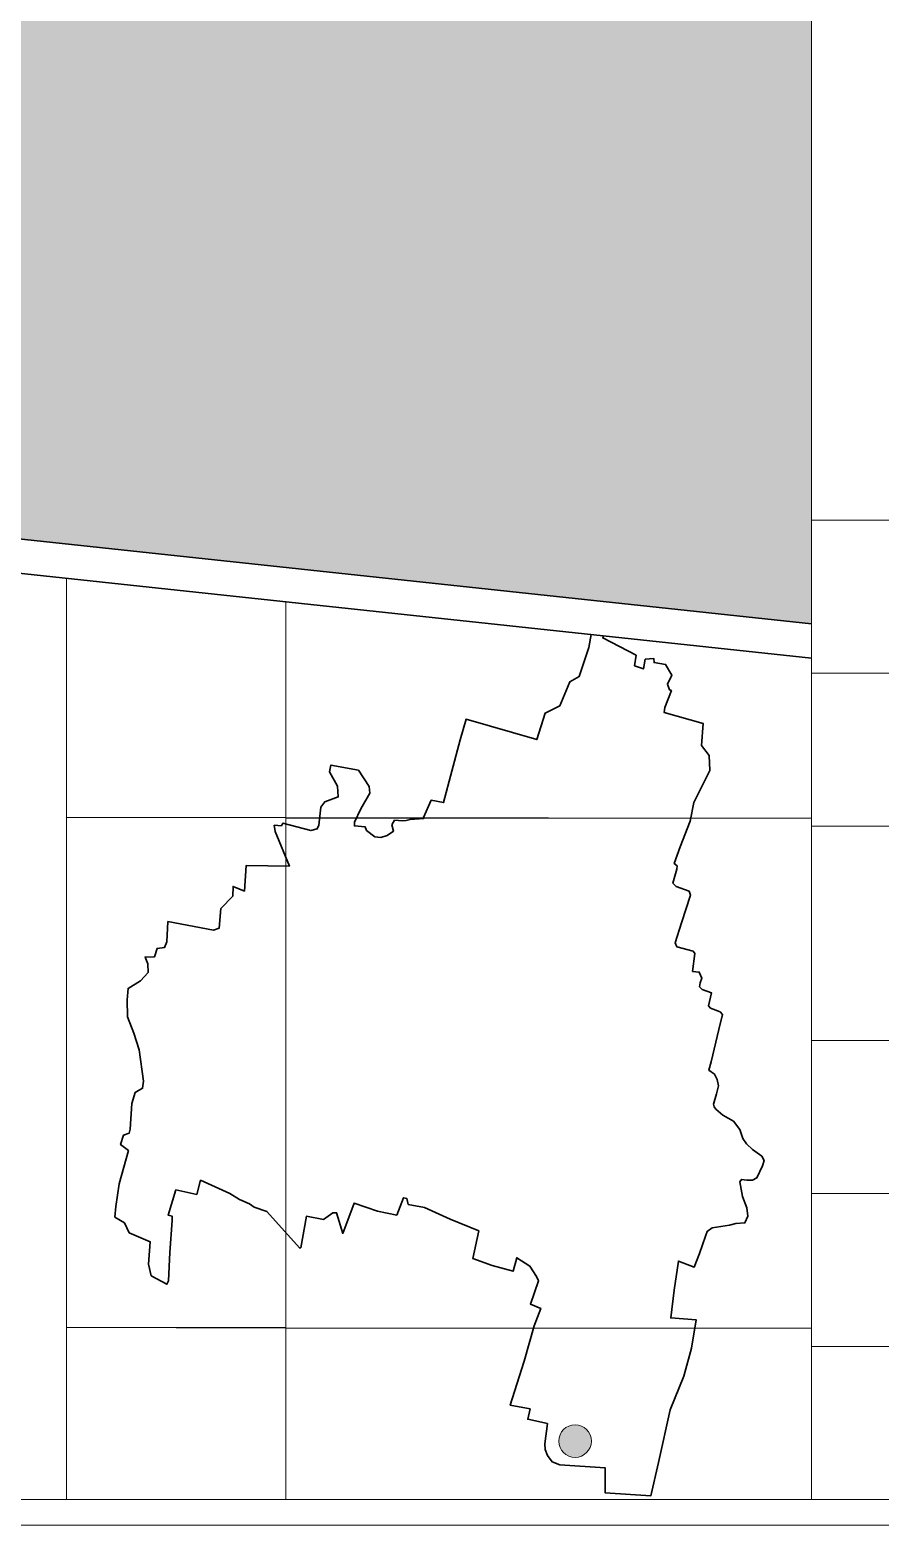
# Model space of a CAD drawing. Extents: x 1590275 to 3180776, y 5018154 to 10036737.
# Drawn here: x 1591365.6 to 1591415.6, y 5018174.6 to 5018262.5 of the extents above; entities that cross this region are included whole.
import ezdxf

# ---------------------------------------------------------------- set-up
doc = ezdxf.new("R2010")
doc.units = 0
doc.header["$LTSCALE"] = 5
doc.header["$MEASUREMENT"] = 0
doc.header["$XCLIPFRAME"] = 2
for name, color, linetype, lineweight in [('Cartiglio', 7, 'Continuous', 15), ('Confine', 1, 'Continuous', 30), ('Siepe', 104, 'Continuous', 15), ('Verde', 3, 'Continuous', 15)]:
    doc.layers.add(name, color=color, linetype=linetype, lineweight=lineweight)
picture_1 = doc.add_image_def('image1.png', size_in_pixel=(2520, 1575))
picture_2 = doc.add_image_def('image2.png', size_in_pixel=(2520, 1575))
picture_3 = doc.add_image_def('image3.png', size_in_pixel=(2520, 1575))
picture_4 = doc.add_image_def('image4.png', size_in_pixel=(2520, 1575))
picture_5 = doc.add_image_def('image5.png', size_in_pixel=(2520, 1575))
picture_6 = doc.add_image_def('image6.png', size_in_pixel=(2520, 1575))

msp = doc.modelspace()

# ---------------------------------------------------------------- hatches: boundary and pattern name
at = {"layer": 'Confine', "transparency": 33554687}
h = msp.add_hatch(color=256, dxfattribs=at)
h.dxf.hatch_style = 1
edge = h.paths.add_edge_path()
edge.add_arc((1591397.637, 5018179.563), 0.957, 0, 360)
at = {"layer": 'Siepe'}
h = msp.add_hatch(dxfattribs=at)
h.set_pattern_fill('AR-CONC', color=256, scale=0.05)
h.set_pattern_definition([(50, (841.24575, -20.26967), (0.3586300913, -0.031376067491), [0.0375, -0.4125]), (355, (841.24575, -20.26967), (-0.069375666807, 0.37609606685), [0.03, -0.33]), (100.45144446, (841.27563, -20.2723), (0.289254423364, 0.344719995484), [0.031870096, -0.350571056]), (46.1842, (841.24575, -20.16967), (0.533620665336, -0.082759640397), [0.05625, -0.61875]), (96.63563549, (841.2902, -20.17657), (0.467330972837, 0.487059300387), [0.047805171, -0.52585688]), (351.18416399, (841.24575, -20.1697), (0.46733097253, 0.487059300135), [0.045, -0.4950000005]), (21, (841.29575, -20.19467), (0.29845352606, -0.201309445333), [0.0375, -0.4125]), (326, (841.29575, -20.19467), (0.12165766596, 0.362575022523), [0.03, -0.33]), (71.45144474, (841.3206, -20.21145), (0.420111188365, 0.161265576403), [0.031870095, -0.350571056]), (37.5, (841.24575, -20.26967), (0.0060799276586, 0.1664469269157), [0, -0.326, 0, -0.335, 0, -0.33125]), (7.5, (841.24575, -20.26967), (0.131534768721, 0.197205855941), [0, -0.191, 0, -0.3185, 0, -0.12625]), (327.5, (841.13425, -20.26967), (0.2669112180862, -0.0112774358672), [0, -0.125, 0, -0.39, 0, -0.5175]), (317.5, (841.08425, -20.26967), (0.291593084671, 0.050052491166), [0, -0.1625, 0, -0.259, 0, -0.3675])])
h.paths.add_polyline_path([(1591325.983, 5018236.782), (1591411.547, 5018227.617), (1591411.547, 5018229.83), (1591326.057, 5018238.986), (1591155.163, 5018232.322), (1591141.335, 5018235.208), (1591140.885, 5018233.055), (1591154.978, 5018230.113)])
at = {"layer": 'Verde', "transparency": 33554457}
h = msp.add_hatch(color=256, dxfattribs=at)
h.dxf.hatch_style = 1
h.paths.add_polyline_path([(1591224.329, 5018309.678), (1591222.67, 5018309.678), (1591222.67, 5018304.852), (1591224.329, 5018304.852)], flags=16)
h.paths.add_polyline_path([(1591291.744, 5018280.024), (1591289.824, 5018280.024), (1591289.824, 5018281.944), (1591291.744, 5018281.944)], flags=16)
h.paths.add_polyline_path([(1591286.444, 5018280.024), (1591284.524, 5018280.024), (1591284.524, 5018281.944), (1591286.444, 5018281.944)], flags=16)
h.paths.add_polyline_path([(1591255.187, 5018248.828), (1591255.187, 5018245.228), (1591249.587, 5018245.228), (1591249.587, 5018248.828)], flags=16)
h.paths.add_polyline_path([(1591254.887, 5018248.528), (1591254.887, 5018245.528), (1591249.887, 5018245.528), (1591249.887, 5018248.528)], flags=0)
h.paths.add_polyline_path([(1591253.32, 5018251.748), (1591253.32, 5018249.828), (1591251.4, 5018249.828), (1591251.4, 5018251.748)], flags=16)
h.paths.add_polyline_path([(1591252.924, 5018247.18), (1591252.281, 5018246.748), (1591252.487, 5018246.078), (1591252.051, 5018246.834), (1591252.65, 5018247.18), (1591252.214, 5018247.935)], flags=0)
h.paths.add_polyline_path([(1591289.985, 5018280.382), (1591291.585, 5018280.385), (1591291.583, 5018281.585), (1591289.983, 5018281.582)], flags=0)
h.paths.add_polyline_path([(1591284.618, 5018280.382), (1591286.352, 5018280.385), (1591286.349, 5018281.585), (1591284.616, 5018281.582)], flags=0)
h.paths.add_polyline_path([(1591251.495, 5018250.186), (1591253.228, 5018250.19), (1591253.226, 5018251.39), (1591251.493, 5018251.386)], flags=0)
edge = h.paths.add_edge_path(flags=16)
edge.add_line((1591223.428, 5018263.27), (1591223.428, 5018264.39))
edge.add_arc((1591223.028, 5018264.39), 0.4, 0, 90)
edge.add_line((1591223.028, 5018264.79), (1591221.908, 5018264.79))
edge.add_arc((1591221.908, 5018264.39), 0.4, 90, 180)
edge.add_line((1591221.508, 5018264.39), (1591221.508, 5018263.27))
edge.add_arc((1591221.908, 5018263.27), 0.4, 180, 270)
edge.add_line((1591221.908, 5018262.87), (1591223.028, 5018262.87))
edge.add_arc((1591223.028, 5018263.27), 0.4, 270, 360.00196)
edge = h.paths.add_edge_path(flags=16)
edge.add_arc((1591220.828, 5018291.57), 0.4, 270, 360, ccw=False)
edge.add_line((1591220.828, 5018291.17), (1591219.708, 5018291.17))
edge.add_arc((1591219.708, 5018291.57), 0.4, 180, 270, ccw=False)
edge.add_line((1591219.308, 5018291.57), (1591219.308, 5018292.69))
edge.add_arc((1591219.708, 5018292.69), 0.4, 90, 180, ccw=False)
edge.add_line((1591219.708, 5018293.09), (1591220.828, 5018293.09))
edge.add_arc((1591220.828, 5018292.69), 0.4, 0, 90, ccw=False)
edge.add_line((1591221.228, 5018292.69), (1591221.228, 5018291.57))
edge = h.paths.add_edge_path()
edge.add_arc((1591212.4, 5018316.953), 8.551, 315.04888, 363.12311)
edge.add_arc((1591221.438, 5018317.444), 0.5, 90, 182.80635, ccw=False)
edge.add_line((1591221.438, 5018317.944), (1591251.584, 5018317.944))
edge.add_arc((1591251.584, 5018312.944), 5, 0, 90, ccw=False)
edge.add_line((1591256.584, 5018312.944), (1591256.584, 5018287.544))
edge.add_arc((1591261.584, 5018287.544), 5, 180, 270)
edge.add_line((1591261.584, 5018282.544), (1591277.184, 5018282.544))
edge.add_line((1591277.184, 5018282.544), (1591277.184, 5018282.944))
edge.add_line((1591277.184, 5018282.944), (1591320.584, 5018282.944))
edge.add_arc((1591320.584, 5018283.944), 1, 270, 360)
edge.add_line((1591321.584, 5018283.944), (1591321.584, 5018292.472))
edge.add_arc((1591322.584, 5018292.472), 1, 90.00121, 180, ccw=False)
edge.add_line((1591322.584, 5018293.472), (1591420.858, 5018293.472))
edge.add_line((1591420.858, 5018293.472), (1591418.735, 5018263.721))
edge.add_line((1591418.735, 5018263.721), (1591411.547, 5018263.721))
edge.add_line((1591411.547, 5018263.721), (1591411.547, 5018229.83))
edge.add_line((1591411.547, 5018229.83), (1591326.057, 5018238.986))
edge.add_line((1591326.057, 5018238.986), (1591155.163, 5018232.322))
edge.add_line((1591155.163, 5018232.322), (1591141.335, 5018235.208))
edge.add_line((1591141.335, 5018235.208), (1591140.885, 5018233.055))
edge.add_line((1591140.885, 5018233.055), (1591120.444, 5018237.321))
edge.add_line((1591120.444, 5018237.321), (1591120.458, 5018237.476))
edge.add_line((1591120.458, 5018237.476), (1591161.914, 5018247.711))
edge.add_arc((1591161.962, 5018247.517), 0.2, 0, 103.86902, ccw=False)
edge.add_line((1591162.162, 5018247.517), (1591162.162, 5018246.597))
edge.add_line((1591162.162, 5018246.597), (1591168.962, 5018246.597))
edge.add_arc((1591168.962, 5018247.097), 0.5, 270, 360)
edge.add_line((1591169.462, 5018247.097), (1591169.462, 5018248.247))
edge.add_arc((1591169.962, 5018248.247), 0.5, 90, 180, ccw=False)
edge.add_line((1591169.962, 5018248.747), (1591172.762, 5018248.747))
edge.add_arc((1591172.762, 5018249.247), 0.5, 270, 360)
edge.add_line((1591173.262, 5018249.247), (1591173.262, 5018252.33))
edge.add_arc((1591173.762, 5018252.33), 0.5, 90, 180, ccw=False)
edge.add_line((1591173.762, 5018252.83), (1591220.008, 5018252.83))
edge.add_arc((1591220.008, 5018253.33), 0.5, 270, 360)
edge.add_line((1591220.508, 5018253.33), (1591220.508, 5018274.503))
edge.add_arc((1591219.508, 5018274.503), 1, 0, 36.25384)
edge.add_line((1591220.314, 5018275.094), (1591218.501, 5018277.566))
edge.add_arc((1591219.209, 5018278.125), 0.901, 182.06333, 218.31717, ccw=False)
edge.add_line((1591218.308, 5018278.092), (1591218.308, 5018310.561))
edge.add_arc((1591218.808, 5018310.561), 0.5, 135.36565, 180, ccw=False)
h.paths.add_polyline_path([(1591224.314, 5018304.72), (1591224.358, 5018309.719), (1591222.858, 5018309.733), (1591222.814, 5018304.733)], flags=24)

# ---------------------------------------------------------------- linework, layer by layer
at = {"layer": 'Cartiglio', "linetype": 'Continuous'}
for p, q in [((1591411.547, 5018176.121), (1591411.547, 5018263.721)), ((1591367.728, 5018230.299), (1591367.728, 5018176.121))]:
    msp.add_line(p, q, dxfattribs=at)
at = {"layer": 'Cartiglio', "ltscale": 100}
for p, q in [((1591411.547, 5018233.721), (1591473.047, 5018233.721)), ((1591411.547, 5018224.721), (1591473.047, 5018224.721)), ((1591411.547, 5018215.721), (1591473.047, 5018215.721)), ((1591411.547, 5018203.123), (1591473.047, 5018203.123)), ((1591411.547, 5018194.123), (1591473.047, 5018194.123)), ((1591411.547, 5018185.123), (1591473.047, 5018185.123))]:
    msp.add_line(p, q, dxfattribs=at)
at = {"layer": 'Cartiglio', "linetype": 'Continuous'}
for points in [[(1591117.847, 5018174.621), (1591474.547, 5018174.621), (1591474.547, 5018426.921), (1591117.847, 5018426.921)], [(1591119.347, 5018176.121), (1591473.047, 5018176.121), (1591473.047, 5018425.421), (1591119.347, 5018425.421)]]:
    msp.add_lwpolyline(points, close=True, dxfattribs=at)
at = {"layer": 'Confine'}
for p, q in [((1591411.547, 5018227.617), (1591325.983, 5018236.782)), ((1591325.983, 5018236.782), (1591411.547, 5018227.617))]:
    msp.add_line(p, q, dxfattribs=at)
at = {"layer": 'Confine', "color": 5}
msp.add_line((1591325.951, 5018234.774), (1591411.547, 5018225.606), dxfattribs=at)
at = {"layer": 'Confine', "lineweight": 30, "flags": 128}
for points in [[(1591398.577, 5018226.995), (1591398.439, 5018226.233), (1591397.868, 5018224.521), (1591397.329, 5018224.218), (1591396.739, 5018222.799), (1591395.871, 5018222.374), (1591395.379, 5018220.816), (1591391.226, 5018222.011), (1591390.876, 5018220.795), (1591389.895, 5018217.111), (1591389.17, 5018217.243), (1591388.729, 5018216.239), (1591388.729, 5018216.163), (1591387.932, 5018216.118), (1591387.707, 5018216.063), (1591387.49, 5018216.03), (1591387.027, 5018216.074), (1591386.863, 5018215.8), (1591386.96, 5018215.436), (1591386.586, 5018215.167), (1591386.223, 5018215.063), (1591385.859, 5018215.102), (1591385.369, 5018215.471), (1591385.285, 5018215.689), (1591384.658, 5018215.741), (1591384.658, 5018215.954), (1591385.044, 5018216.741), (1591385.558, 5018217.661), (1591385.526, 5018218.05), (1591384.892, 5018219.021), (1591383.281, 5018219.312), (1591383.194, 5018218.916), (1591383.67, 5018218.071), (1591383.711, 5018217.441), (1591382.919, 5018217.159), (1591382.683, 5018216.842), (1591382.566, 5018215.777), (1591382.472, 5018215.562), (1591382.1, 5018215.457), (1591380.449, 5018215.896), (1591380.372, 5018215.742), (1591379.943, 5018215.777), (1591379.994, 5018215.417), (1591380.842, 5018213.375), (1591378.304, 5018213.409), (1591378.19, 5018211.908), (1591377.529, 5018212.182), (1591377.504, 5018211.599), (1591376.809, 5018210.88), (1591376.697, 5018209.72), (1591376.365, 5018209.611), (1591373.688, 5018210.106), (1591373.628, 5018208.915), (1591373.5, 5018208.593), (1591373.058, 5018208.534), (1591372.912, 5018208.038), (1591372.347, 5018208.022), (1591372.513, 5018207.632), (1591372.524, 5018207.109), (1591372.082, 5018206.625), (1591371.349, 5018206.184), (1591371.289, 5018205.512), (1591371.31, 5018204.515), (1591371.696, 5018203.543), (1591372.006, 5018202.575), (1591372.247, 5018200.719), (1591372.201, 5018200.309), (1591371.76, 5018200.061), (1591371.569, 5018199.413), (1591371.473, 5018197.905), (1591371.406, 5018197.663), (1591371.077, 5018197.551), (1591370.913, 5018196.994), (1591371.371, 5018196.648), (1591370.825, 5018194.692), (1591370.637, 5018193.363), (1591370.579, 5018192.734), (1591371.137, 5018192.398), (1591371.415, 5018191.812), (1591372.655, 5018191.284), (1591372.55, 5018189.964), (1591372.716, 5018189.285), (1591373.63, 5018188.789), (1591373.722, 5018188.99), (1591373.806, 5018190.645), (1591373.951, 5018192.54), (1591373.938, 5018192.79), (1591373.7, 5018192.847), (1591374.165, 5018194.33), (1591375.386, 5018194.066), (1591375.614, 5018194.896), (1591377.337, 5018194.127), (1591377.905, 5018193.767), (1591378.481, 5018193.514), (1591378.762, 5018193.31), (1591379.502, 5018193.071), (1591381.424, 5018190.923), (1591381.507, 5018190.929), (1591381.842, 5018192.784), (1591382.841, 5018192.597), (1591383.384, 5018192.984), (1591383.613, 5018192.988), (1591383.977, 5018191.77), (1591384.645, 5018193.552), (1591386.023, 5018193.087), (1591387.146, 5018192.856)], [(1591387.146, 5018192.856), (1591387.538, 5018193.874), (1591387.749, 5018193.823), (1591387.828, 5018193.479), (1591388.781, 5018193.29), (1591390.289, 5018192.621), (1591391.969, 5018191.922), (1591391.626, 5018190.29), (1591392.76, 5018189.878), (1591393.987, 5018189.544), (1591394.203, 5018190.339), (1591394.98, 5018189.855), (1591395.375, 5018189.249), (1591395.477, 5018188.983), (1591395.015, 5018187.615), (1591395.619, 5018187.367), (1591395.234, 5018186.337), (1591394.638, 5018184.268), (1591393.946, 5018182.05), (1591393.824, 5018181.665), (1591394.99, 5018181.45), (1591394.858, 5018180.845), (1591396.013, 5018180.594), (1591395.852, 5018179.401), (1591395.871, 5018179.061), (1591396.024, 5018178.71), (1591396.281, 5018178.348), (1591396.738, 5018178.16), (1591399.404, 5018177.997), (1591399.416, 5018176.51), (1591402.086, 5018176.339), (1591402.542, 5018178.305), (1591403.226, 5018181.405), (1591404.027, 5018183.376), (1591404.483, 5018185.018), (1591404.75, 5018186.698), (1591403.263, 5018186.803), (1591403.463, 5018188.446), (1591403.714, 5018190.149), (1591404.646, 5018189.794), (1591404.952, 5018190.6), (1591405.307, 5018191.611), (1591405.405, 5018191.891), (1591405.704, 5018192.093), (1591406.727, 5018192.26), (1591407.096, 5018192.364), (1591407.62, 5018192.395), (1591407.793, 5018192.789), (1591407.74, 5018193.274), (1591407.492, 5018193.937), (1591407.324, 5018194.799), (1591407.417, 5018194.953), (1591407.738, 5018194.901), (1591408.074, 5018194.901), (1591408.332, 5018195.04), (1591408.66, 5018195.743), (1591408.748, 5018196.053), (1591408.615, 5018196.32), (1591408.079, 5018196.714), (1591407.711, 5018197.043), (1591407.506, 5018197.36), (1591407.324, 5018197.876), (1591406.945, 5018198.365), (1591406.335, 5018198.722), (1591405.916, 5018199.074), (1591405.813, 5018199.223), (1591405.773, 5018199.37), (1591405.946, 5018199.983), (1591406.071, 5018200.452), (1591406, 5018200.821), (1591405.84, 5018201.137), (1591405.501, 5018201.364), (1591405.643, 5018201.872), (1591406.086, 5018203.763), (1591406.301, 5018204.648), (1591406.165, 5018204.801), (1591405.603, 5018205.025), (1591405.482, 5018205.153), (1591405.651, 5018205.922), (1591405.103, 5018206.123), (1591404.95, 5018206.276), (1591404.996, 5018206.502), (1591405.089, 5018206.779), (1591404.942, 5018207.139), (1591404.547, 5018207.179), (1591404.688, 5018208.228), (1591404.576, 5018208.369), (1591403.624, 5018208.635), (1591403.514, 5018208.866), (1591403.886, 5018210.042), (1591404.415, 5018211.664), (1591404.341, 5018211.895), (1591403.572, 5018212.178), (1591403.39, 5018212.368), (1591403.628, 5018213.192), (1591403.636, 5018213.387), (1591403.455, 5018213.53), (1591403.814, 5018214.499), (1591404.402, 5018216.02), (1591404.616, 5018217.112), (1591405.559, 5018219.003), (1591405.528, 5018219.868), (1591405.079, 5018220.474), (1591405.175, 5018221.756), (1591402.878, 5018222.397), (1591402.919, 5018222.69), (1591403.304, 5018223.697), (1591403.18, 5018223.746), (1591403.067, 5018224.066), (1591403.326, 5018224.606), (1591402.957, 5018225.23), (1591402.286, 5018225.337), (1591402.262, 5018225.583), (1591401.762, 5018225.54), (1591401.657, 5018224.967), (1591401.133, 5018225.154), (1591401.229, 5018225.776), (1591399.266, 5018226.79), (1591399.318, 5018226.915)]]:
    msp.add_lwpolyline(points, dxfattribs=at)
at = {"layer": 'Confine', "lineweight": 15}
msp.add_circle((1591397.637, 5018179.563), 0.957, dxfattribs=at)

# ---------------------------------------------------------------- pictures from other files: only their frames are drawn
at = {"layer": 'Cartiglio'}
image = msp.add_image(picture_5, insert=(1591332.62, 5018216.234), size_in_units=(48, 30), dxfattribs=at)
image.set_boundary_path([(1842.67, 1574.5), (1842.67, 836.08), (2519.5, 908.58), (2519.5, 1574.5), (2519.5, 1574.5), (1842.67, 1574.5)])
image = msp.add_image(picture_3, insert=(1591380.62, 5018216.196), size_in_units=(48, 30), dxfattribs=at)
image.set_boundary_path([(-0.49, 1572.53), (-0.5, 1572.53), (1623.18, 1574.5), (1623.18, 1574.5), (1623.18, 1080.52), (-0.5, 906.61), (-0.5, 953.6), (-0.49, 1572.53)])
at = {"layer": 'Cartiglio', "linetype": 'Continuous'}
image = msp.add_image(picture_4, insert=(1591332.62, 5018186.234), size_in_units=(48, 30), dxfattribs=at)
image.set_boundary_path([(1842.67, 1574.5), (1842.67, -0.5), (2519.5, -0.5), (2519.5, -0.5), (2519.5, 1574.5), (1842.67, 1574.5)])
at = {"layer": 'Cartiglio'}
image = msp.add_image(picture_1, insert=(1591380.62, 5018186.196), size_in_units=(48, 30), dxfattribs=at)
image.set_boundary_path([(-0.5, 1574.5), (1623.18, 1574.5), (1623.18, -0.5), (-0.51, -0.5), (-0.5, 1574.5)])
at = {"layer": 'Cartiglio', "linetype": 'Continuous'}
image = msp.add_image(picture_6, insert=(1591332.62, 5018156.234), size_in_units=(48, 30), dxfattribs=at)
image.set_boundary_path([(1842.67, -0.5), (1842.67, 530.4), (2519.5, 530.4), (2519.5, 1.47), (1842.67, -0.5)])
at = {"layer": 'Cartiglio'}
image = msp.add_image(picture_2, insert=(1591380.62, 5018156.196), size_in_units=(48, 30), dxfattribs=at)
image.set_boundary_path([(-0.5, 528.43), (1623.18, 528.43), (1623.18, -0.5), (1622.75, -0.5), (-0.5, -0.5), (-0.5, 528.43)])

doc.saveas('drawing.dxf')
